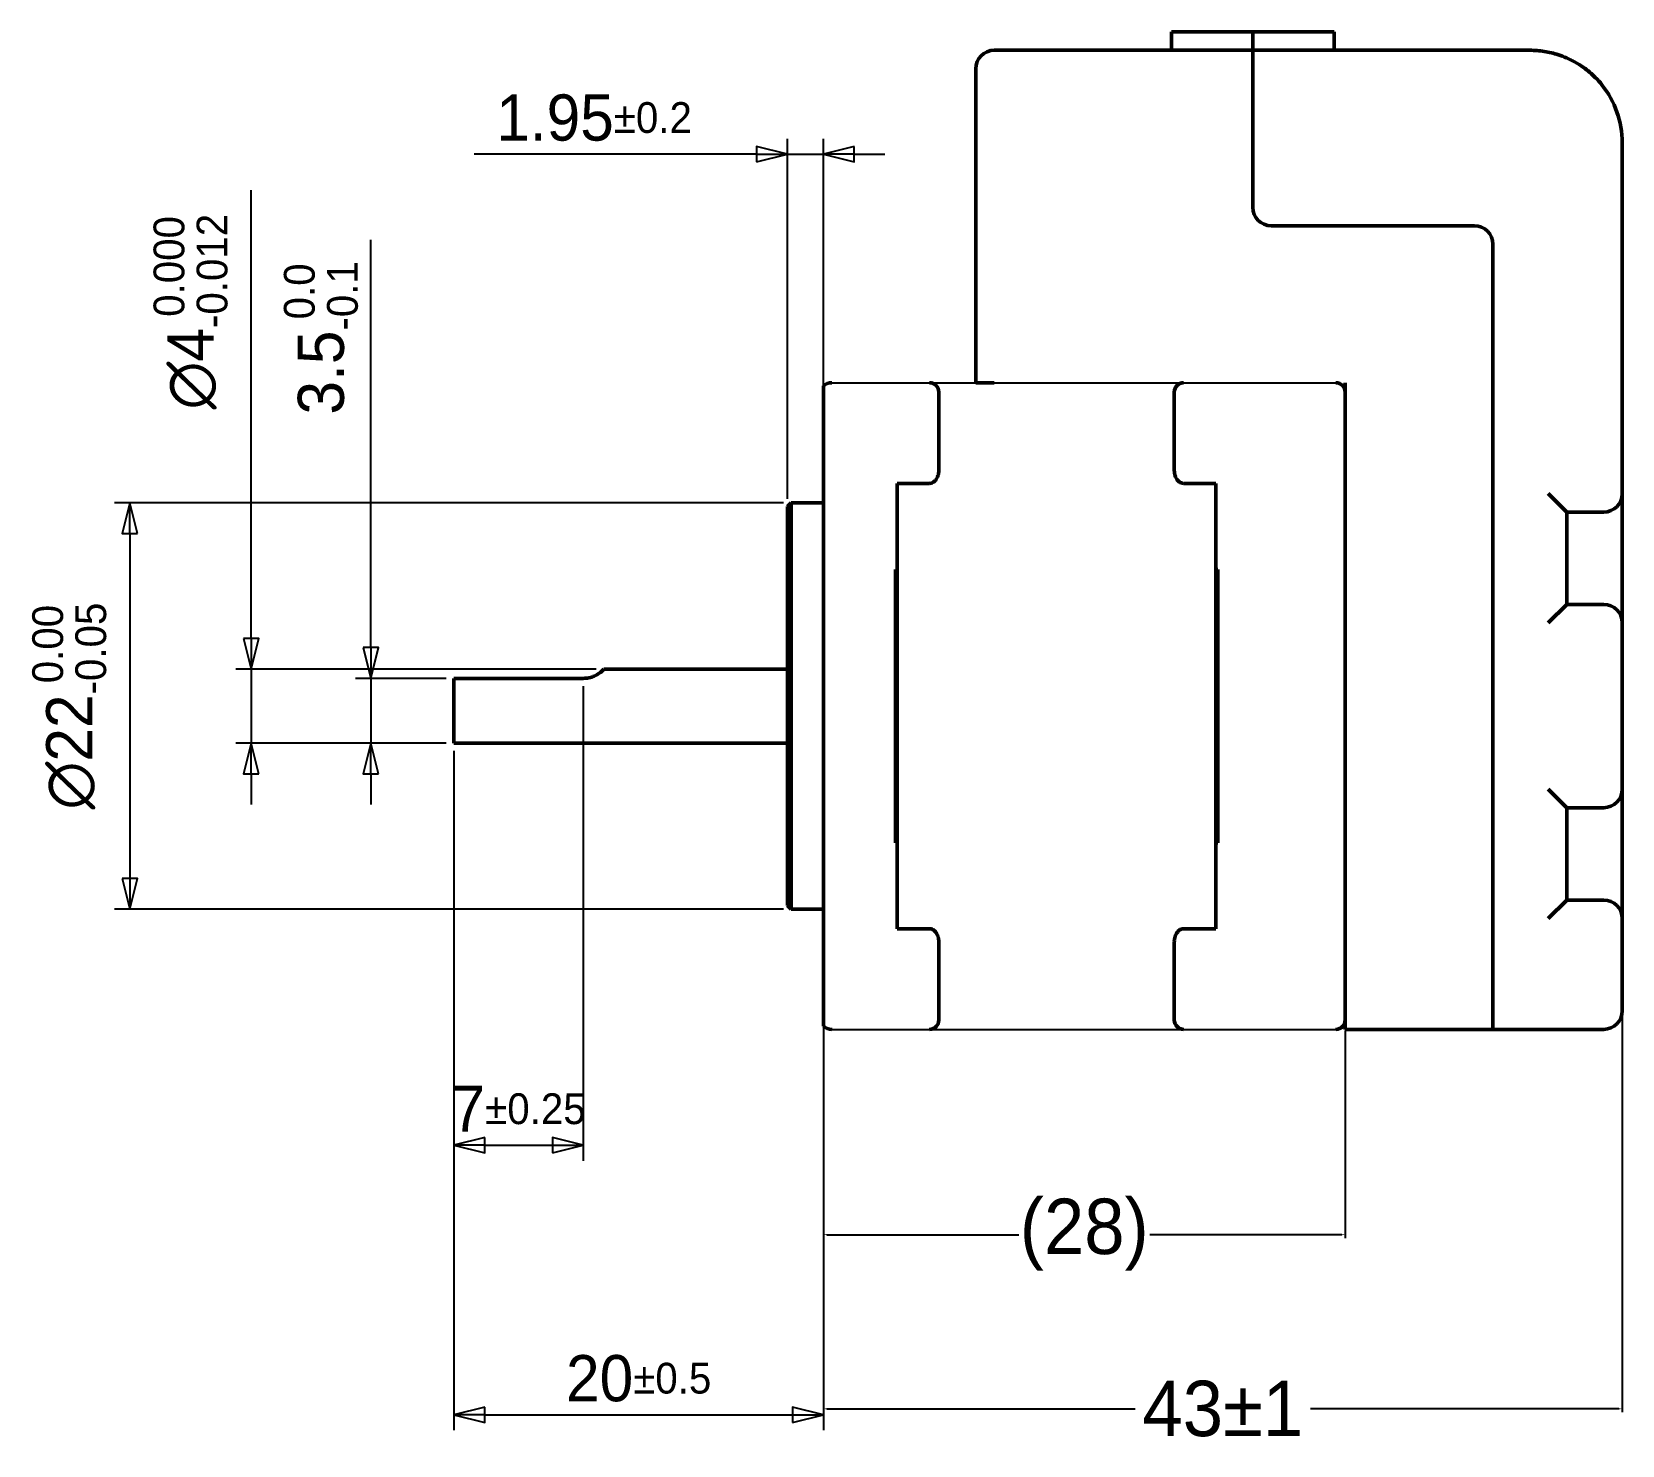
# Model space of a CAD drawing. Header units: millimetres. Extents: x -3 to 1193, y -78 to 258.
# Drawn here: x 126 to 212.1, y 53.3 to 129.8 of the extents above; entities that cross this region are included whole.
import ezdxf

# ---------------------------------------------------------------- set-up
doc = ezdxf.new("R2010")
doc.units = ezdxf.units.MM
doc.header["$LTSCALE"] = 0.833333
doc.layers.get('0').update_dxf_attribs({"lineweight": 25})
doc.layers.add('외형선(ISO)', color=7, linetype='Continuous', lineweight=50)
doc.layers.add('치수(ISO)', color=1, linetype='Continuous', lineweight=25, true_color=0xff0000)
doc.styles.get("Standard").update_dxf_attribs({"font": ''})
doc.styles.add('레이블 문자 (JIS)', font='')
doc.styles.get('Standard').set_extended_font_data('Gulim')
doc.styles.get('레이블 문자 (JIS)').set_extended_font_data('Gulim')
doc.dimstyles.get("Standard").update_dxf_attribs({"dimtxt": 0.18, "dimasz": 0.18, "dimexe": 0.18, "dimexo": 0.0625, "dimgap": 0.09, "dimtad": 0, "dimtih": 1, "dimtoh": 1, "dimdec": 4, "dimzin": 0, "dimdsep": 46, "dimtxsty": 'Standard', "dimcen": 0.09, "dimadec": 0, "dimazin": 0, "dimtfac": 1, "dimtdec": 4, "dimtofl": 0, "dimtmove": 0, "dimatfit": 3, "dimfxl": 1, "dimtolj": 1, "dimtzin": 0, "dimarcsym": 0})
doc.dimstyles.new('복사 대상기본값 (JIS)', dxfattribs={"dimscale": 0.833333, "dimtxt": 3, "dimasz": 2, "dimexe": 1, "dimexo": 0.5, "dimgap": 0.8, "dimtad": 1, "dimdsep": 46, "dimtxsty": '레이블 문자 (JIS)', "dimblk": 'Filled-1', "dimcen": 0.09, "dimdle": 10, "dimclrd": 256, "dimclre": 256, "dimclrt": 256, "dimazin": 2, "dimtfac": 0.666667, "dimtmove": 0, "dimatfit": 3, "dimldrblk": 'OPEN', "dimfxl": 1, "dimtolj": 1, "dimtzin": 0, "dimlwd": -1, "dimlwe": -1, "dimarcsym": 0})

# ---------------------------------------------------------------- blocks, each defined once
blk = doc.blocks.new('Filled-1')
at = {"color": 0}
for p, q in [((0, 0), (-1, 0.25)), ((-1, 0.25), (-1, -0.25)), ((-1, 0), (0, 0)), ((-1, -0.25), (0, 0))]:
    blk.add_line(p, q, dxfattribs=at)
at = {"color": 0, "flags": 128}
blk.add_lwpolyline([(-1, -0.25), (0, 0), (-1, 0.25), (-1, -0.25)], dxfattribs=at)
at = {"color": 0}
blk.add_solid([(-1, -0.25), (0, 0), (-1, 0.25), (-1, -0.25)], dxfattribs=at)
blk = doc.blocks.new('*D19')
at = {"layer": 'Defpoints', "color": 0}
for p in [(168.874, 123.212), (168.874, 107.508), (166.924, 104.139)]:
    blk.add_point(p, dxfattribs=at)
at = {"layer": '치수(ISO)', "color": 7}
for p, q in [((166.924, 104.556), (166.924, 124.046)), ((168.874, 107.924), (168.874, 124.046)), ((165.257, 123.212), (149.96, 123.212)), ((166.924, 123.212), (168.874, 123.212)), ((170.541, 123.212), (172.207, 123.212))]:
    blk.add_line(p, q, dxfattribs=at)
at = {"layer": '치수(ISO)', "color": 7, "linetype": 'ByBlock', "xscale": 1.666666666666667, "yscale": 1.666666666666667, "zscale": 1.666666666666667}
blk.add_blockref('Filled-1', (166.924, 123.212), dxfattribs=at)
at = {"layer": '치수(ISO)', "color": 7, "linetype": 'ByBlock', "xscale": 1.666666666666667, "yscale": 1.666666666666667, "zscale": 1.666666666666667, "rotation": 180}
blk.add_blockref('Filled-1', (168.874, 123.212), dxfattribs=at)
at = {"layer": '치수(ISO)', "color": 7, "insert": (156.459, 126.449), "char_height": 2.5, "attachment_point": 2, "style": '레이블 문자 (JIS)'}
blk.add_mtext('\\A1;1.95{\\H1.666667;%%p0.2}', dxfattribs=at)
blk = doc.blocks.new('_Open')
at = {"color": 0, "linetype": 'ByBlock', "lineweight": -2}
for p, q in [((-1, 0.167), (0, 0)), ((-1, -0.167), (0, 0)), ((0, 0), (-1, 0))]:
    blk.add_line(p, q, dxfattribs=at)
blk = doc.blocks.new('*D20')
at = {"layer": 'Defpoints', "color": 0}
for p in [(167.124, 104.339), (131.325, 82.339), (167.124, 82.339)]:
    blk.add_point(p, dxfattribs=at)
at = {"layer": '치수(ISO)', "color": 7}
for p, q in [((166.707, 104.339), (130.492, 104.339)), ((131.325, 102.672), (131.325, 84.006)), ((166.707, 82.339), (130.492, 82.339))]:
    blk.add_line(p, q, dxfattribs=at)
at = {"layer": '치수(ISO)', "color": 7, "linetype": 'ByBlock', "xscale": 1.666666666666667, "yscale": 1.666666666666667, "zscale": 1.666666666666667}
for p, rotation in [((131.325, 104.339), 90), ((131.325, 82.339), 270)]:
    blk.add_blockref('Filled-1', p, dxfattribs=dict(at, rotation=rotation))
at = {"layer": '치수(ISO)', "color": 7, "insert": (126.041, 93.339), "char_height": 2.5, "attachment_point": 2, "rotation": 90, "style": '레이블 문자 (JIS)'}
blk.add_mtext('\\A1;{\\fAIGDT|b0|i0;\\ln}\\fGulim|b0|i0;22{\\H1.666667;\\S 0.00^ -0.05;}', dxfattribs=at)
blk = doc.blocks.new('*D21')
at = {"layer": 'Defpoints', "color": 0}
for p in [(156.992, 95.339), (137.896, 91.339), (148.874, 91.339)]:
    blk.add_point(p, dxfattribs=at)
at = {"layer": '치수(ISO)', "color": 7}
for p, q in [((137.896, 97.006), (137.896, 121.275)), ((156.575, 95.339), (137.063, 95.339)), ((137.896, 95.339), (137.896, 91.339)), ((148.457, 91.339), (137.063, 91.339)), ((137.896, 89.672), (137.896, 88.006))]:
    blk.add_line(p, q, dxfattribs=at)
at = {"layer": '치수(ISO)', "color": 7, "linetype": 'ByBlock', "xscale": 1.666666666666667, "yscale": 1.666666666666667, "zscale": 1.666666666666667}
for p, rotation in [((137.896, 95.339), 270), ((137.896, 91.339), 90)]:
    blk.add_blockref('Filled-1', p, dxfattribs=dict(at, rotation=rotation))
at = {"layer": '치수(ISO)', "color": 7, "insert": (132.608, 114.691), "char_height": 2.5, "attachment_point": 2, "rotation": 90, "style": '레이블 문자 (JIS)'}
blk.add_mtext('\\A1;{\\fAIGDT|b0|i0;\\ln}\\fGulim|b0|i0;4{\\H1.666667;\\S 0.000^ -0.012;}', dxfattribs=at)
blk = doc.blocks.new('*D22')
at = {"layer": 'Defpoints', "color": 0}
for p in [(148.874, 94.839), (144.371, 91.339), (148.874, 91.339)]:
    blk.add_point(p, dxfattribs=at)
at = {"layer": '치수(ISO)', "color": 7}
for p, q in [((144.371, 96.506), (144.371, 118.581)), ((148.457, 94.839), (143.537, 94.839)), ((144.371, 94.839), (144.371, 91.339)), ((148.457, 91.339), (143.537, 91.339)), ((144.371, 89.672), (144.371, 88.006))]:
    blk.add_line(p, q, dxfattribs=at)
at = {"layer": '치수(ISO)', "color": 7, "linetype": 'ByBlock', "xscale": 1.666666666666667, "yscale": 1.666666666666667, "zscale": 1.666666666666667}
for p, rotation in [((144.371, 94.839), 270), ((144.371, 91.339), 90)]:
    blk.add_blockref('Filled-1', p, dxfattribs=dict(at, rotation=rotation))
at = {"layer": '치수(ISO)', "color": 7, "insert": (139.666, 113.271), "char_height": 2.5, "attachment_point": 2, "rotation": 90, "style": '레이블 문자 (JIS)'}
blk.add_mtext('\\A1;3.5{\\H1.666667;\\S 0.0^ -0.1;}', dxfattribs=at)
blk = doc.blocks.new('*D23')
at = {"layer": 'Defpoints', "color": 0}
for p in [(148.874, 91.339), (168.874, 77.932), (168.874, 54.976)]:
    blk.add_point(p, dxfattribs=at)
at = {"layer": '치수(ISO)', "color": 7}
for p, q in [((148.874, 90.922), (148.874, 54.143)), ((168.874, 77.515), (168.874, 54.143)), ((150.541, 54.976), (167.207, 54.976))]:
    blk.add_line(p, q, dxfattribs=at)
at = {"layer": '치수(ISO)', "color": 7, "linetype": 'ByBlock', "xscale": 1.666666666666667, "yscale": 1.666666666666667, "zscale": 1.666666666666667, "rotation": 180}
blk.add_blockref('Filled-1', (148.874, 54.976), dxfattribs=at)
at = {"layer": '치수(ISO)', "color": 7, "linetype": 'ByBlock', "xscale": 1.666666666666667, "yscale": 1.666666666666667, "zscale": 1.666666666666667}
blk.add_blockref('Filled-1', (168.874, 54.976), dxfattribs=at)
at = {"layer": '치수(ISO)', "color": 7, "insert": (158.874, 58.206), "char_height": 2.5, "attachment_point": 2, "style": '레이블 문자 (JIS)'}
blk.add_mtext('\\A1;20{\\H1.666667;%%p0.5}', dxfattribs=at)
blk = doc.blocks.new('*D26')
at = {"layer": 'Defpoints', "color": 0}
for p in [(155.874, 94.839), (148.874, 91.339), (155.874, 69.562)]:
    blk.add_point(p, dxfattribs=at)
at = {"layer": '치수(ISO)', "color": 7}
for p, q in [((155.874, 94.422), (155.874, 68.729)), ((148.874, 90.922), (148.874, 68.729)), ((150.541, 69.562), (154.207, 69.562))]:
    blk.add_line(p, q, dxfattribs=at)
at = {"layer": '치수(ISO)', "color": 7, "linetype": 'ByBlock', "xscale": 1.666666666666667, "yscale": 1.666666666666667, "zscale": 1.666666666666667, "rotation": 180}
blk.add_blockref('Filled-1', (148.874, 69.562), dxfattribs=at)
at = {"layer": '치수(ISO)', "color": 7, "linetype": 'ByBlock', "xscale": 1.666666666666667, "yscale": 1.666666666666667, "zscale": 1.666666666666667}
blk.add_blockref('Filled-1', (155.874, 69.562), dxfattribs=at)
at = {"layer": '치수(ISO)', "color": 7, "insert": (152.374, 72.792), "char_height": 2.5, "attachment_point": 2, "style": '레이블 문자 (JIS)'}
blk.add_mtext('\\A1;7{\\H1.666667;%%p0.25}', dxfattribs=at)
blk = doc.blocks.new('*D59')
at = {"color": 0, "lineweight": -2}
for p, q in [((197.124, 75.777), (197.124, 64.543)), ((168.874, 75.758), (168.874, 64.543)), ((169.054, 64.723), (179.454, 64.723)), ((196.944, 64.723), (186.544, 64.723))]:
    blk.add_line(p, q, dxfattribs=at)
at = {"color": 0}
for points in [[(169.054, 64.753), (169.054, 64.693), (168.874, 64.723)], [(196.944, 64.693), (196.944, 64.753), (197.124, 64.723)]]:
    blk.add_solid(points, dxfattribs=at)
at = {"layer": 'Defpoints', "color": 0}
for p in [(168.874, 75.821), (197.124, 75.839), (197.124, 64.723)]:
    blk.add_point(p, dxfattribs=at)
at = {"color": 0, "insert": (182.999, 64.723), "char_height": 3, "attachment_point": 5}
blk.add_mtext('\\A1;\\A1;(28)', dxfattribs=at)
blk = doc.blocks.new('*D60')
at = {"color": 0, "lineweight": -2}
for p, q in [((212.124, 76.777), (212.124, 55.116)), ((168.874, 75.758), (168.874, 55.116)), ((169.054, 55.296), (185.753, 55.296)), ((211.944, 55.296), (195.245, 55.296))]:
    blk.add_line(p, q, dxfattribs=at)
at = {"color": 0}
for points in [[(169.054, 55.326), (169.054, 55.266), (168.874, 55.296)], [(211.944, 55.266), (211.944, 55.326), (212.124, 55.296)]]:
    blk.add_solid(points, dxfattribs=at)
at = {"layer": 'Defpoints', "color": 0}
for p in [(212.124, 76.839), (168.874, 75.821), (212.124, 55.296)]:
    blk.add_point(p, dxfattribs=at)
at = {"color": 0, "insert": (190.499, 55.296), "char_height": 3, "attachment_point": 5}
blk.add_mtext('\\A1;\\A1;43%%P1', dxfattribs=at)

msp = doc.modelspace()

# ---------------------------------------------------------------- linework, layer by layer
for p, q in [((169.32391, 110.83906), (196.62391, 110.83906)), ((169.32391, 75.83906), (174.62391, 75.83906)), ((174.62391, 75.83906), (188.37391, 75.83906)), ((188.37391, 75.83906), (196.62391, 75.83906))]:
    msp.add_line(p, q)
at = {"layer": '외형선(ISO)', "color": 7}
for p, q in [((192.12391, 129.83906), (187.72391, 129.83906)), ((187.72391, 128.83906), (187.72391, 129.83906)), ((192.12391, 128.83906), (192.12391, 129.83906)), ((192.12391, 128.83906), (192.12391, 129.83906)), ((196.52391, 129.83906), (192.12391, 129.83906)), ((196.52391, 128.83906), (196.52391, 129.83906)), ((192.12391, 128.83906), (178.12391, 128.83906)), ((192.12391, 128.83906), (192.12391, 126.33906)), ((192.12391, 126.33906), (192.12391, 128.83906)), ((207.12391, 128.83906), (192.12391, 128.83906)), ((177.12391, 126.33906), (177.12391, 127.83906)), ((177.12391, 126.33906), (177.12391, 110.83906)), ((192.12391, 120.33906), (192.12391, 126.33906)), ((192.12391, 120.33906), (192.12391, 126.33906)), ((212.12391, 104.83906), (212.12391, 123.83906)), ((204.12391, 119.33906), (193.12391, 119.33906)), ((204.12391, 119.33906), (193.12391, 119.33906)), ((205.12391, 118.33906), (205.12391, 78.33906)), ((205.12391, 118.33906), (205.12391, 78.33906)), ((168.87391, 110.67525), (168.87391, 110.19434)), ((175.12391, 109.9462), (175.12391, 110.33906)), ((178.12391, 110.83906), (177.12391, 110.83906)), ((187.87391, 110.33906), (187.87391, 109.9462)), ((197.12391, 110.83906), (197.12391, 78.33906)), ((168.87391, 110.19434), (168.87391, 108.74656)), ((175.12391, 108.51973), (175.12391, 109.9462)), ((187.87391, 109.9462), (187.87391, 108.51973)), ((168.87391, 108.74656), (168.87391, 107.50769)), ((175.12391, 107.50769), (175.12391, 108.51973)), ((187.87391, 108.51973), (187.87391, 107.50769)), ((168.87391, 107.50769), (168.87391, 79.17043)), ((175.12391, 106.08906), (175.12391, 107.50769)), ((187.87391, 107.50769), (187.87391, 106.08906)), ((172.87391, 100.73838), (172.87391, 105.39362)), ((174.62391, 105.39362), (172.87391, 105.39362)), ((190.12391, 105.39362), (188.37391, 105.39362)), ((190.12391, 105.39362), (190.12391, 100.73838)), ((166.92391, 104.13906), (167.12391, 104.33906)), ((167.12391, 104.33906), (167.12391, 82.33906)), ((168.87391, 104.33906), (167.12391, 104.33906)), ((209.12391, 103.83906), (208.12391, 104.83906)), ((212.12391, 97.83906), (212.12391, 104.83906)), ((166.92391, 104.13906), (166.92391, 82.53906)), ((172.87391, 103.90552), (172.87391, 82.7726)), ((190.12391, 103.90552), (190.12391, 82.7726)), ((209.12391, 103.83906), (211.12391, 103.83906)), ((209.12391, 101.33906), (209.12391, 103.83906)), ((209.12391, 98.83906), (209.12391, 101.33906)), ((172.77391, 85.93974), (172.77391, 100.73838)), ((172.87391, 100.73838), (172.77391, 100.73838)), ((172.77391, 100.59254), (172.87391, 100.59254)), ((190.22391, 100.73838), (190.12391, 100.73838)), ((190.12391, 100.59254), (190.22391, 100.59254)), ((190.22391, 100.73838), (190.22391, 85.93974)), ((208.12391, 97.83906), (209.12391, 98.83906)), ((211.12391, 98.83906), (209.12391, 98.83906)), ((212.12391, 88.83906), (212.12391, 97.83906)), ((172.87391, 95.78901), (172.77391, 95.78901)), ((190.22391, 95.78901), (190.12391, 95.78901)), ((155.87391, 94.83906), (148.87391, 94.83906)), ((148.87391, 94.83906), (148.87391, 91.33906)), ((166.92391, 95.33906), (156.99195, 95.33906)), ((166.92391, 91.33906), (148.87391, 91.33906)), ((172.77391, 90.88901), (172.87391, 90.88901)), ((190.12391, 90.88901), (190.22391, 90.88901)), ((209.12391, 87.83906), (208.12391, 88.83906)), ((212.12391, 81.83906), (212.12391, 88.83906)), ((209.12391, 87.83906), (211.12391, 87.83906)), ((209.12391, 85.33906), (209.12391, 87.83906)), ((172.87391, 86.0855), (172.77391, 86.0855)), ((172.77391, 85.93974), (172.87391, 85.93974)), ((172.87391, 81.2845), (172.87391, 85.93974)), ((190.22391, 86.0855), (190.12391, 86.0855)), ((190.12391, 85.93974), (190.22391, 85.93974)), ((190.12391, 85.93974), (190.12391, 81.2845)), ((209.12391, 82.83906), (209.12391, 85.33906)), ((208.12391, 81.83906), (209.12391, 82.83906)), ((211.12391, 82.83906), (209.12391, 82.83906)), ((166.92391, 82.53906), (167.12391, 82.33906)), ((168.87391, 82.33906), (167.12391, 82.33906)), ((212.12391, 78.33906), (212.12391, 81.83906)), ((172.87391, 81.2845), (174.62391, 81.2845)), ((188.37391, 81.2845), (190.12391, 81.2845)), ((175.12391, 79.17043), (175.12391, 80.58906)), ((187.87391, 80.58906), (187.87391, 79.17043)), ((168.87391, 79.17043), (168.87391, 77.93156)), ((175.12391, 78.15839), (175.12391, 79.17043)), ((187.87391, 79.17043), (187.87391, 78.15839)), ((168.87391, 77.93156), (168.87391, 76.48378)), ((175.12391, 76.73192), (175.12391, 78.15839)), ((187.87391, 78.15839), (187.87391, 76.73192)), ((197.12391, 75.83906), (197.12391, 78.33906)), ((205.12391, 78.33906), (205.12391, 75.83906)), ((205.12391, 75.83906), (205.12391, 78.33906)), ((212.12391, 78.33906), (212.12391, 76.83906)), ((175.12391, 76.33906), (175.12391, 76.73192)), ((187.87391, 76.73192), (187.87391, 76.33906)), ((168.87391, 76.48378), (168.87391, 76.00287)), ((197.12391, 75.83906), (205.12391, 75.83906)), ((205.12391, 75.83906), (211.12391, 75.83906))]:
    msp.add_line(p, q, dxfattribs=at)
for centre, radius, start, end in [((178.12391, 127.83906), 1, 90, 180), ((207.12391, 123.83906), 5, 0, 38.6821875), ((193.12391, 120.33906), 1, 180, 270), ((193.12391, 120.33906), 1, 180, 270), ((204.12391, 118.33906), 1, 0, 90), ((204.12391, 118.33906), 1, 0, 90), ((169.32391, 110.13906), 0.7, 90, 130.0052009), ((174.62391, 110.33906), 0.5, 0, 90), ((188.37391, 110.33906), 0.5, 90, 180), ((196.62391, 110.33906), 0.5, 0, 90), ((211.12391, 104.83906), 1, 270, 0), ((211.12391, 97.83906), 1, 0, 90), ((172.87391, 94.18901), 1, 90, 95.7391705), ((189.96391, 94.18901), 1, 74.9299379, 80.7931038), ((172.87391, 92.48901), 1, 264.2608295, 270), ((189.96391, 92.48901), 1, 279.2068962, 285.0700621), ((211.12391, 88.83906), 1, 270, 0), ((211.12391, 81.83906), 1, 0, 90), ((211.12391, 76.83906), 1, 270, 0), ((169.32391, 76.53906), 0.7, 229.9947991, 270), ((174.62391, 76.33906), 0.5, 270, 0), ((188.37391, 76.33906), 0.5, 180, 270), ((196.62391, 76.33906), 0.5, 270, 0)]:
    msp.add_arc(centre, radius, start, end, dxfattribs=at)
for points, knots in [([(211.02704, 126.96406), (210.91478, 127.10427), (210.7944, 127.23899), (210.46649, 127.56854), (210.25223, 127.74908), (209.87054, 128.02169), (209.70651, 128.12467), (209.25525, 128.37371), (208.96515, 128.49804), (208.41791, 128.67599), (208.16189, 128.73706), (207.64461, 128.81885), (207.38336, 128.83906), (207.12391, 128.83906)], [0, 0, 0, 0, 0.043106873, 0.043106873, 0.112077869, 0.112077869, 0.161543523, 0.161543523, 0.245947194, 0.245947194, 0.318107025, 0.318107025, 0.391122088, 0.391122088, 0.391122088, 0.391122088]), ([(174.62391, 105.39362), (174.65524, 105.39362), (174.68642, 105.39796), (174.74653, 105.41436), (174.77545, 105.42644), (174.85654, 105.47118), (174.90299, 105.51266), (175.00303, 105.62834), (175.04956, 105.71782), (175.11024, 105.90392), (175.12391, 106.00063), (175.12391, 106.08906)], [-0.40893321, -0.40893321, -0.40893321, -0.40893321, -0.399535696, -0.399535696, -0.390138182, -0.390138182, -0.371343155, -0.371343155, -0.338182261, -0.338182261, -0.305021367, -0.305021367, -0.305021367, -0.305021367]), ([(187.87391, 106.08906), (187.87391, 106.00063), (187.88759, 105.90392), (187.94827, 105.71782), (187.9948, 105.62834), (188.09483, 105.51266), (188.14129, 105.47118), (188.22237, 105.42644), (188.2513, 105.41436), (188.31141, 105.39796), (188.34259, 105.39362), (188.37391, 105.39362)], [0.305021367, 0.305021367, 0.305021367, 0.305021367, 0.338182261, 0.338182261, 0.371343155, 0.371343155, 0.390138182, 0.390138182, 0.399535696, 0.399535696, 0.40893321, 0.40893321, 0.40893321, 0.40893321]), ([(156.99195, 95.33906), (156.99195, 95.33906), (156.9744, 95.31814), (156.89243, 95.23635), (156.82701, 95.17583), (156.66973, 95.06471), (156.56611, 95.00361), (156.38224, 94.92509), (156.28587, 94.89297), (156.08167, 94.84986), (155.97386, 94.83906), (155.87391, 94.83906)], [0.38882359, 0.38882359, 0.38882359, 0.38882359, 0.436911537, 0.436911537, 0.484999483, 0.484999483, 0.523265735, 0.523265735, 0.55325056, 0.55325056, 0.583235386, 0.583235386, 0.583235386, 0.583235386]), ([(175.12391, 80.58906), (175.12391, 80.67749), (175.11024, 80.7742), (175.04956, 80.9603), (175.00303, 81.04978), (174.90299, 81.16546), (174.85654, 81.20694), (174.77545, 81.25168), (174.74653, 81.26376), (174.68642, 81.28016), (174.65524, 81.2845), (174.62391, 81.2845)], [0.305021367, 0.305021367, 0.305021367, 0.305021367, 0.338182261, 0.338182261, 0.371343155, 0.371343155, 0.390138182, 0.390138182, 0.399535696, 0.399535696, 0.40893321, 0.40893321, 0.40893321, 0.40893321]), ([(188.37391, 81.2845), (188.34259, 81.2845), (188.31141, 81.28016), (188.2513, 81.26376), (188.22237, 81.25168), (188.14129, 81.20694), (188.09483, 81.16546), (187.9948, 81.04978), (187.94827, 80.9603), (187.88759, 80.7742), (187.87391, 80.67749), (187.87391, 80.58906)], [0, 0, 0, 0, 0.009397514, 0.009397514, 0.018795028, 0.018795028, 0.037590055, 0.037590055, 0.070750949, 0.070750949, 0.103911843, 0.103911843, 0.103911843, 0.103911843])]:
    msp.add_open_spline(points, degree=3, knots=knots, dxfattribs=at)

# ---------------------------------------------------------------- dimensions: what is measured, and where the dimension line sits
for base, p2, text, picture, middle in [((212.12391, 55.29649), (212.12391, 76.83906), '\\A1;43%%P1', '*D60', (190.49891, 55.29649)), ((197.12391, 64.72312), (197.12391, 75.83906), '\\A1;(28)', '*D59', (182.99891, 64.72312))]:
    dim = msp.add_linear_dim(base=base, p1=(168.87391, 75.82079), p2=p2, text=text, dimstyle='Standard', override={"dimtxt": 3, "dimtxsty": 'Standard'})
    dim.commit()
    dim.dimension.update_dxf_attribs({"geometry": picture, "text_midpoint": middle})
at = {"layer": '치수(ISO)', "color": 7}
for base, p1, p2, override, picture, middle in [((168.87391, 123.21219), (166.92391, 104.13906), (168.87391, 107.50769), {"dimgap": 0.8, "dimdec": 2, "dimclrd": 7, "dimclre": 7, "dimclrt": 7, "dimtol": 1, "dimlim": 0, "dimtp": 0.2, "dimtm": 0.2, "dimtdec": 1, "dimtofl": 1, "dimatfit": 1}, '*D19', (156.45865, 123.21219)), ((155.87391, 69.56208), (148.87391, 91.33906), (155.87391, 94.83906), {"dimgap": 0.8, "dimdec": 2, "dimclrd": 7, "dimclre": 7, "dimclrt": 7, "dimtol": 1, "dimlim": 0, "dimtp": 0.25, "dimtm": 0.25, "dimtdec": 2, "dimtofl": 0, "dimatfit": 1}, '*D26', (152.37391, 69.56208)), ((168.87391, 54.97646), (148.87391, 91.33906), (168.87391, 77.93156), {"dimgap": 0.8, "dimdec": 2, "dimclrd": 7, "dimclre": 7, "dimclrt": 7, "dimtol": 1, "dimlim": 0, "dimtp": 0.5, "dimtm": 0.5, "dimtdec": 1, "dimtofl": 0, "dimatfit": 1}, '*D23', (158.87391, 54.97646))]:
    dim = msp.add_linear_dim(base=base, p1=p1, p2=p2, dimstyle='복사 대상기본값 (JIS)', override=override, dxfattribs=at)
    dim.commit()
    dim.dimension.update_dxf_attribs({"geometry": picture, "text_midpoint": middle, "dimtype": 160})
for base, p1, p2, override, picture, middle in [((137.89618, 91.33906), (156.99195, 95.33906), (148.87391, 91.33906), {"dimgap": 0.8, "dimdec": 2, "dimclrd": 7, "dimclre": 7, "dimclrt": 7, "dimtol": 1, "dimlim": 0, "dimtp": 0, "dimtm": 0.012, "dimtdec": 3, "dimtofl": 1, "dimatfit": 1}, '*D21', (137.89618, 114.69129)), ((131.32521, 82.33906), (167.12391, 104.33906), (167.12391, 82.33906), {"dimgap": 0.8, "dimdec": 2, "dimclrd": 7, "dimclre": 7, "dimclrt": 7, "dimtol": 1, "dimlim": 0, "dimtp": 0, "dimtm": 0.05, "dimtdec": 2, "dimtofl": 0, "dimatfit": 1}, '*D20', (131.32521, 93.33906))]:
    dim = msp.add_linear_dim(base=base, p1=p1, p2=p2, angle=90, text='{\\fAIGDT|b0|i0;\\ln}\\fGulim|b0|i0;<>', dimstyle='복사 대상기본값 (JIS)', override=override, dxfattribs=at)
    dim.commit()
    dim.dimension.update_dxf_attribs({"geometry": picture, "text_midpoint": middle, "dimtype": 160})
dim = msp.add_linear_dim(base=(144.37051, 91.33906), p1=(148.87391, 94.83906), p2=(148.87391, 91.33906), angle=90, dimstyle='복사 대상기본값 (JIS)', override={"dimgap": 0.8, "dimdec": 2, "dimclrd": 7, "dimclre": 7, "dimclrt": 7, "dimtol": 1, "dimlim": 0, "dimtp": 0, "dimtm": 0.1, "dimtdec": 1, "dimtofl": 1, "dimatfit": 1}, dxfattribs=at)
dim.commit()
dim.dimension.update_dxf_attribs({"geometry": '*D22', "text_midpoint": (144.37051, 113.27114), "dimtype": 160})

doc.saveas('drawing.dxf')
